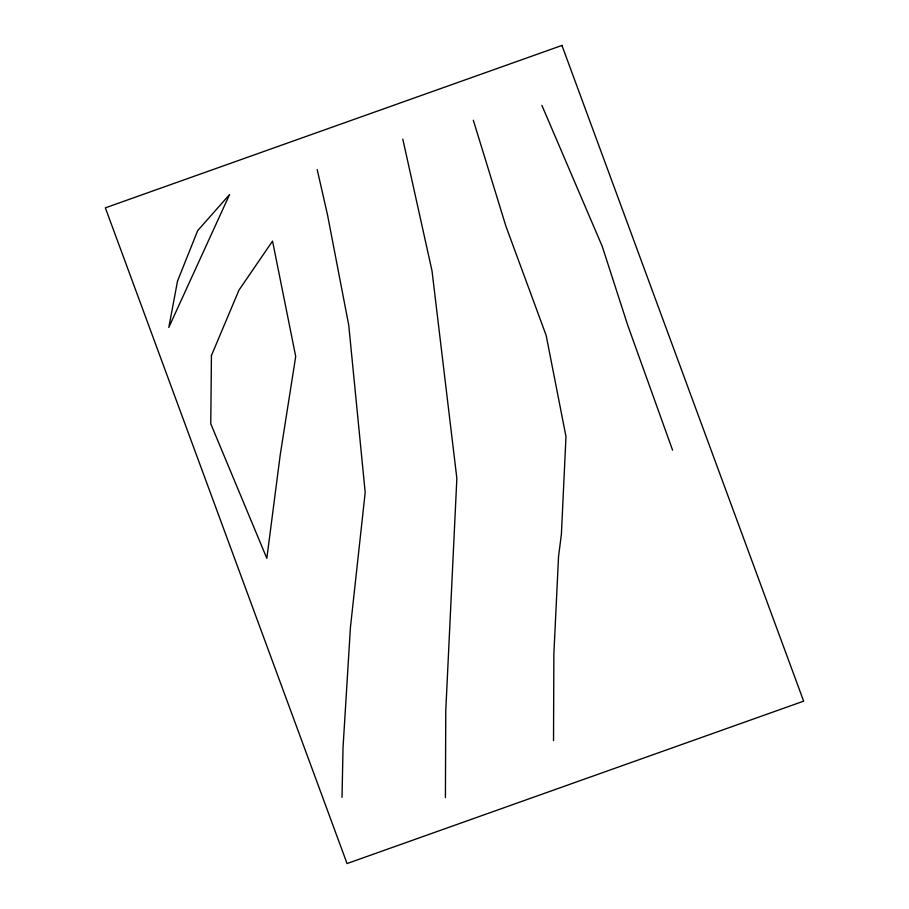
<?xml version="1.0" encoding="UTF-8"?>
<svg xmlns="http://www.w3.org/2000/svg" width="909" height="909" viewBox="0 0 909 909"><rect width="100%" height="100%" fill="white"/><g stroke="black" fill="none" stroke-linecap="round" stroke-linejoin="round"><path stroke-width="1.36" d="M445.421 797.659L445.762 711.008L456.852 478.384L432.014 270.893L402.812 139.134M553.524 740.665L553.865 654.014L558.546 556.444L561.387 534.322L565.989 436.581L546.15 335.376L505.87 226.091L473.316 120.238M342.023 797.352L343.034 747.55L350.419 627.494L365.191 492.439L348.749 325.24L327.604 215.319L317.196 169.585M541.9 105.364L602.235 246.362L627.778 325.377L672.58 450.16M211.433 355.533L210.763 423.753L266.826 558.331L280.256 454.659L295.709 356.464L272.541 241.09L238.965 290.119L211.433 355.533M177.528 281.063L168.801 327.433L229.568 194.56L197.673 230.636L177.528 281.063M561.944 45.45L105.353 207.843L347.056 863.55L803.647 701.157L561.944 45.45"/></g></svg>
